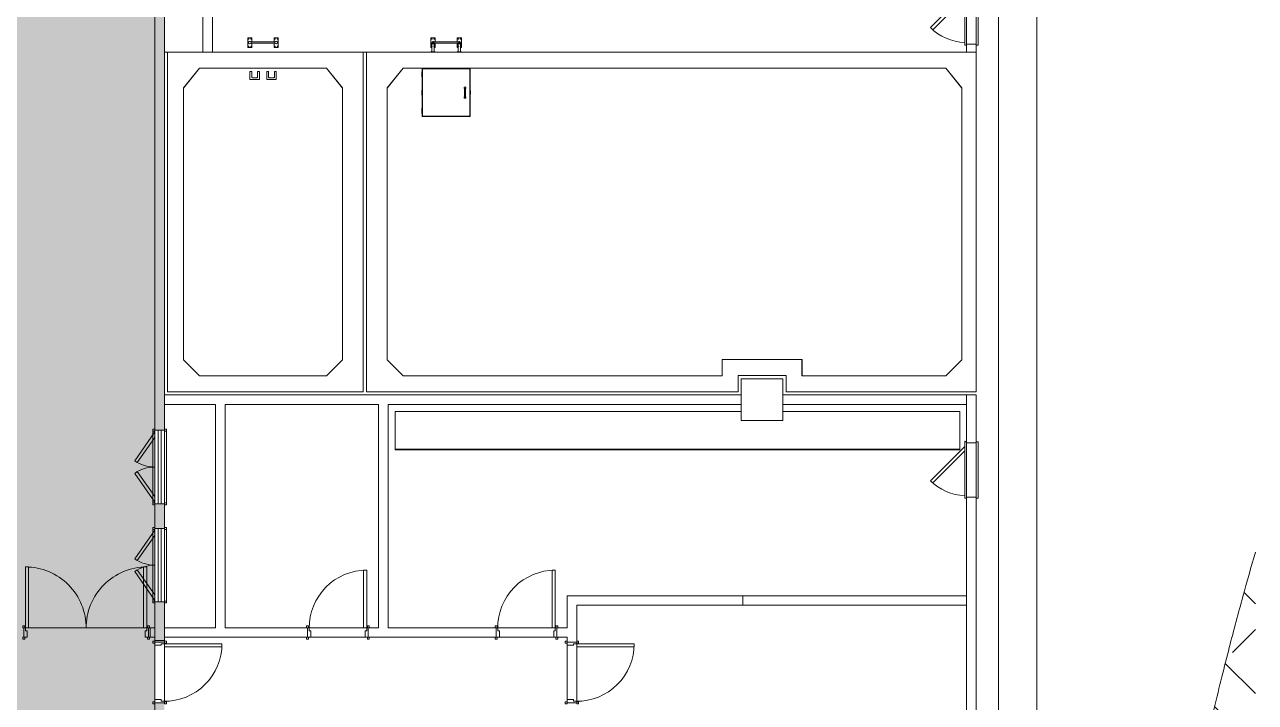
# Model space of a CAD drawing. Header units: millimetres. Extents: x -57519 to 497916, y -349472 to 446842.
# Drawn here: x 406212 to 425468, y 11290 to 21888 of the extents above; entities that cross this region are included whole.
import ezdxf

# ---------------------------------------------------------------- set-up
doc = ezdxf.new("R2010")
doc.units = ezdxf.units.MM
for name, color, linetype, lineweight in [('A-DETL-GENF', 92, 'Continuous', 5), ('A-DETL-THIN', 151, 'Continuous', 9), ('A-DOOR', 31, 'Continuous', 5), ('A-DOOR-FRAM', 31, 'Continuous', 5), ('A-FLOR', 192, 'Continuous', 5), ('A-FLOR-PATT', 8, 'Continuous', 5), ('A-GENM', 13, 'Continuous', 5), ('A-WALL', 113, 'Continuous', 20), ('A-WALL-PATT', 111, 'Continuous', 20), ('I-FURN', 30, 'Continuous', 5), ('S-COLS', 52, 'Continuous', 20)]:
    doc.layers.add(name, color=color, linetype=linetype, lineweight=lineweight)

# ---------------------------------------------------------------- blocks, each defined once
blk = doc.blocks.new('DLN-Double Door-AP - _AP09_ 1100 x 2100 _WH_-14591878-G_F SINGLE OCCUPANCY DIAGRAM')
at = {"layer": 'A-DOOR', "color": 253}
for p, q in [((575, 75), (-575, 75)), ((-575, 75), (-575, 25)), ((-575, 25), (-575, -25)), ((-575, 25), (575, 25)), ((575, 25), (575, 75)), ((575, -25), (575, 25)), ((-575, -25), (-575, -75)), ((-575, -25), (575, -25)), ((575, -75), (575, -25))]:
    blk.add_line(p, q, dxfattribs=at)
at = {"layer": 'A-DOOR', "color": 191}
for p, q in [((-575, -75), (575, -75)), ((-550, -75), (-99, -390)), ((-71, -350), (-463, -75)), ((71, -350), (463, -75)), ((550, -75), (99, -390)), ((-99, -390), (-71, -350)), ((99, -390), (71, -350))]:
    blk.add_line(p, q, dxfattribs=at)
for centre, start, end in [((-550, -75), 325, 359.9926), ((550, -75), 180.0074, 215)]:
    blk.add_arc(centre, 550, start, end, dxfattribs=at)
at = {"layer": 'A-DOOR-FRAM', "color": 253}
for p, q in [((-560, 105), (-590, 105)), ((-590, 105), (-590, 75)), ((-590, 75), (-575, 75)), ((-560, 75), (-560, 105)), ((560, 105), (-560, 105)), ((560, 105), (560, 75)), ((590, 105), (560, 105)), ((575, 75), (590, 75)), ((590, 75), (590, 105))]:
    blk.add_line(p, q, dxfattribs=at)
at = {"layer": 'A-DOOR-FRAM', "color": 191}
for p, q in [((-575, -75), (-590, -75)), ((-590, -75), (-590, -105)), ((-590, -105), (-560, -105)), ((-560, -105), (-560, -75)), ((-560, -105), (560, -105)), ((560, -75), (560, -105)), ((560, -105), (590, -105)), ((590, -75), (575, -75)), ((590, -105), (590, -75))]:
    blk.add_line(p, q, dxfattribs=at)
blk = doc.blocks.new('DLN-Double Door__X03_ - _M19_1900 x 2450 _WH_-V582-G_F SINGLE OCCUPANCY DIAGRAM')
at = {"layer": 'A-DOOR', "color": 191}
for p, q in [((-900, -75), (-950, -75)), ((-950, -75), (-950, -1025)), ((-900, -1025), (-900, -75)), ((900, -75), (950, -75)), ((900, -1025), (900, -75)), ((950, -75), (950, -1025)), ((-950, -1025), (-900, -1025)), ((950, -1025), (900, -1025))]:
    blk.add_line(p, q, dxfattribs=at)
for centre, start, end in [((-950, -75), 270, 0.5), ((950, -75), 179.5, 270)]:
    blk.add_arc(centre, 950, start, end, dxfattribs=at)
at = {"layer": 'A-DOOR-FRAM', "color": 191}
for p, q in [((-960, 105), (-990, 105)), ((-990, 105), (-990, 75)), ((-990, 75), (-975, 75)), ((-975, 75), (-960, 75)), ((-925, 75), (-975, 75)), ((-975, 75), (-975, -75)), ((-960, 75), (-960, 105)), ((-925, -25), (-925, 75)), ((925, 75), (925, -25)), ((975, 75), (925, 75)), ((990, 105), (960, 105)), ((960, 105), (960, 75)), ((960, 75), (975, 75)), ((975, 75), (990, 75)), ((975, -75), (975, 75)), ((990, 75), (990, 105)), ((-975, -75), (-990, -75)), ((-990, -75), (-990, -105)), ((-990, -105), (-960, -105)), ((-960, -75), (-975, -75)), ((-975, -75), (-950, -75)), ((-960, -105), (-960, -75)), ((-950, -75), (-950, -25)), ((-950, -25), (-925, -25)), ((925, -25), (950, -25)), ((950, -25), (950, -75)), ((950, -75), (975, -75)), ((975, -75), (960, -75)), ((960, -75), (960, -105)), ((960, -105), (990, -105)), ((990, -75), (975, -75)), ((990, -105), (990, -75))]:
    blk.add_line(p, q, dxfattribs=at)
blk = doc.blocks.new('DLN-Single Door__X01_ - _M05a_ 900 x 2450 _WH_-16935530-G_F SINGLE OCCUPANCY DIAGRAM')
at = {"layer": 'A-DOOR', "color": 253}
for p, q in [((-450, 975), (-400, 975)), ((-450, 75), (-450, 975)), ((-400, 975), (-400, 75)), ((-490, 105), (-460, 105)), ((-490, 75), (-490, 105)), ((-475, 75), (-490, 75)), ((-460, 75), (-475, 75)), ((-460, 105), (-460, 75)), ((-400, 75), (-450, 75)), ((460, 75), (460, 105)), ((460, 105), (490, 105)), ((475, 75), (460, 75)), ((490, 75), (475, 75)), ((490, 105), (490, 75)), ((-490, -75), (-475, -75)), ((-475, -75), (-460, -75)), ((460, -75), (475, -75)), ((475, -75), (490, -75))]:
    blk.add_line(p, q, dxfattribs=at)
at = {"layer": 'A-DOOR', "color": 191}
for p, q in [((-490, -105), (-490, -75)), ((-460, -105), (-490, -105)), ((-460, -75), (-460, -105)), ((460, -105), (460, -75)), ((490, -105), (460, -105)), ((490, -75), (490, -105))]:
    blk.add_line(p, q, dxfattribs=at)
at = {"layer": 'A-DOOR', "color": 253}
blk.add_arc((-450, 75), 900, 359.5, 90, dxfattribs=at)
at = {"layer": 'A-DOOR-FRAM', "color": 253}
for p, q in [((-475, 75), (-450, 75)), ((-475, -75), (-475, 75)), ((-450, 75), (-450, 25)), ((-450, 25), (-425, 25)), ((-425, 25), (-425, -75)), ((425, 25), (450, 25)), ((425, -75), (425, 25)), ((450, 75), (475, 75)), ((450, 25), (450, 75)), ((475, 75), (475, -75)), ((-425, -75), (-475, -75)), ((475, -75), (425, -75))]:
    blk.add_line(p, q, dxfattribs=at)
blk = doc.blocks.new('DLN-Single Door__X01_ - _M02_ 900 x 2450 _WH_-V590-G_F SINGLE OCCUPANCY DIAGRAM')
at = {"layer": 'A-DOOR', "color": 253}
for p, q in [((-460, 105), (-490, 105)), ((-490, 105), (-490, 75)), ((-490, 75), (-475, 75)), ((-475, 75), (-460, 75)), ((-460, 75), (-460, 105)), ((490, 105), (460, 105)), ((460, 105), (460, 75)), ((460, 75), (475, 75)), ((475, 75), (490, 75)), ((490, 75), (490, 105)), ((-475, -75), (-490, -75)), ((-490, -75), (-490, -105)), ((-490, -105), (-460, -105)), ((-460, -75), (-475, -75)), ((-460, -105), (-460, -75)), ((-400, -75), (-450, -75)), ((-450, -75), (-450, -975)), ((-400, -975), (-400, -75)), ((475, -75), (460, -75)), ((460, -75), (460, -105)), ((460, -105), (490, -105)), ((490, -75), (475, -75)), ((490, -105), (490, -75)), ((-450, -975), (-400, -975))]:
    blk.add_line(p, q, dxfattribs=at)
blk.add_arc((-450, -75), 900, 270, 0.5, dxfattribs=at)
at = {"layer": 'A-DOOR-FRAM', "color": 253}
for p, q in [((-425, 75), (-475, 75)), ((-475, 75), (-475, -75)), ((-425, -25), (-425, 75)), ((425, 75), (425, -25)), ((475, 75), (425, 75)), ((475, -75), (475, 75)), ((-475, -75), (-450, -75)), ((-450, -75), (-450, -25)), ((-450, -25), (-425, -25)), ((425, -25), (450, -25)), ((450, -25), (450, -75)), ((450, -75), (475, -75))]:
    blk.add_line(p, q, dxfattribs=at)
blk = doc.blocks.new('Walls 1 - Walls 1-3032194-G_F SINGLE OCCUPANCY DIAGRAM')
at = {"layer": 'A-WALL', "color": 253, "lineweight": 5}
for p, q in [((82149, 16147), (82149, 21457)), ((83158, 21457), (82149, 21457)), ((82149, 21457), (82149, 16147)), ((83570, 21457), (83223, 21457)), ((91689, 21457), (83635, 21457)), ((91539, 21457), (91689, 21457)), ((91689, 21457), (91689, 16147)), ((91689, 21457), (91689, 16147)), ((82474, 20897), (82724, 21207)), ((91214, 21207), (82724, 21207)), ((91214, 21207), (91464, 20897)), ((82474, 20897), (82474, 16647)), ((82474, 20897), (82474, 16647)), ((82474, 16647), (82474, 20897)), ((82474, 16647), (82474, 20897)), ((91464, 20897), (91464, 16647)), ((82724, 16397), (82474, 16647)), ((88964, 16649), (87714, 16649)), ((87714, 16649), (87714, 16397)), ((88964, 16397), (88964, 16649)), ((91464, 16647), (91214, 16397)), ((82724, 16397), (85039, 16397)), ((82724, 16397), (85039, 16397)), ((87714, 16397), (82724, 16397)), ((87714, 16397), (82724, 16397)), ((85639, 16397), (87714, 16397)), ((85639, 16397), (87714, 16397)), ((88714, 16399), (87964, 16399)), ((87964, 16399), (87964, 16147)), ((87964, 16147), (87964, 16399)), ((87964, 16399), (88714, 16399)), ((88714, 16147), (88714, 16399)), ((88714, 16399), (88714, 16147)), ((88964, 16397), (91214, 16397)), ((88964, 16397), (91214, 16397)), ((91214, 16397), (88964, 16397)), ((91214, 16397), (88964, 16397)), ((87964, 16147), (82149, 16147)), ((82149, 16147), (87964, 16147)), ((91689, 16147), (88714, 16147)), ((88714, 16147), (91689, 16147))]:
    blk.add_line(p, q, dxfattribs=at)
blk = doc.blocks.new('Walls 2 - Walls 2-3045088-G_F SINGLE OCCUPANCY DIAGRAM')
at = {"layer": 'A-WALL', "color": 253, "lineweight": 5}
for p, q in [((79039, 16147), (79039, 21457)), ((79039, 21457), (79039, 16147)), ((79039, 21457), (82099, 21457)), ((79589, 21457), (79739, 21457)), ((82099, 21457), (82099, 16147)), ((82099, 16147), (82099, 21457)), ((79289, 20897), (79539, 21207)), ((81524, 21207), (79539, 21207)), ((81524, 21207), (81774, 20897)), ((79289, 16647), (79289, 20897)), ((81774, 20897), (81774, 16647)), ((79539, 16397), (79289, 16647)), ((81774, 16647), (81524, 16397)), ((79539, 16397), (81524, 16397)), ((79539, 16397), (81524, 16397)), ((81524, 16397), (79539, 16397)), ((81524, 16397), (79539, 16397)), ((82099, 16147), (79039, 16147)), ((79039, 16147), (82099, 16147))]:
    blk.add_line(p, q, dxfattribs=at)
blk = doc.blocks.new('DLN-Single Door__X01_ - _M02a_ 900 x 2450 _WH_-V589-G_F SINGLE OCCUPANCY DIAGRAM')
at = {"layer": 'A-DOOR', "color": 253}
for p, q in [((-450, 975), (-400, 975)), ((-450, 75), (-450, 975)), ((-400, 975), (-400, 75)), ((-490, 105), (-460, 105)), ((-490, 75), (-490, 105)), ((-475, 75), (-490, 75)), ((-460, 75), (-475, 75)), ((-460, 105), (-460, 75)), ((-400, 75), (-450, 75)), ((460, 75), (460, 105)), ((460, 105), (490, 105)), ((475, 75), (460, 75)), ((490, 75), (475, 75)), ((490, 105), (490, 75)), ((-490, -75), (-475, -75)), ((-490, -105), (-490, -75)), ((-460, -105), (-490, -105)), ((-475, -75), (-460, -75)), ((-460, -75), (-460, -105)), ((460, -105), (460, -75)), ((460, -75), (475, -75)), ((490, -105), (460, -105)), ((475, -75), (490, -75)), ((490, -75), (490, -105))]:
    blk.add_line(p, q, dxfattribs=at)
blk.add_arc((-450, 75), 900, 359.5, 90, dxfattribs=at)
at = {"layer": 'A-DOOR-FRAM', "color": 253}
for p, q in [((-475, 75), (-450, 75)), ((-475, -75), (-475, 75)), ((-450, 75), (-450, 25)), ((-450, 25), (-425, 25)), ((-425, 25), (-425, -75)), ((425, 25), (450, 25)), ((425, -75), (425, 25)), ((450, 75), (475, 75)), ((450, 25), (450, 75)), ((475, 75), (475, -75)), ((-425, -75), (-475, -75)), ((475, -75), (425, -75))]:
    blk.add_line(p, q, dxfattribs=at)
blk = doc.blocks.new('DLN-Access Panel__AP01_ - _AP10_ 800 x 800 _WH_-16315458-G_F SINGLE OCCUPANCY DIAGRAM')
at = {"layer": 'A-DOOR', "color": 253}
for p, q in [((-440, 105), (440, 105)), ((-440, 75), (-440, 105)), ((440, 75), (-440, 75)), ((440, 105), (440, 75)), ((-440, -95), (-453, -95)), ((-453, -95), (-453, -100)), ((-453, -100), (-440, -100)), ((-440, -75), (440, -75)), ((-440, -105), (-440, -75)), ((440, -105), (-440, -105)), ((-370, -105), (166, -641)), ((201, -605), (-299, -105)), ((440, -75), (440, -105)), ((166, -641), (201, -605))]:
    blk.add_line(p, q, dxfattribs=at)
blk.add_arc((-400, -75), 800, 315, 357.8232, dxfattribs=at)
at = {"layer": 'A-DOOR-FRAM', "color": 253}
for p, q in [((-425, 75), (-425, -75)), ((425, 75), (425, -75))]:
    blk.add_line(p, q, dxfattribs=at)
blk = doc.blocks.new('DLN_ Water Tank Cat Ladder - DLN_ Water Tank Cat Ladder-15027034-G_F SINGLE OCCUPANCY DIAGRAM')
at = {"layer": 'A-GENM'}
for p, q in [((-239, 225), (-239, 75)), ((-174, 225), (-239, 225)), ((-230, 215), (-233, 210)), ((-233, 210), (-230, 205)), ((-224, 215), (-230, 215)), ((-230, 205), (-224, 205)), ((-221, 210), (-224, 215)), ((-224, 205), (-221, 210)), ((-189, 215), (-192, 210)), ((-192, 210), (-189, 205)), ((-183, 215), (-189, 215)), ((-189, 205), (-183, 205)), ((-180, 210), (-183, 215)), ((-183, 205), (-180, 210)), ((-174, 159), (-174, 225)), ((173, 225), (173, 159)), ((238, 225), (173, 225)), ((183, 215), (180, 210)), ((180, 210), (183, 205)), ((189, 215), (183, 215)), ((183, 205), (189, 205)), ((192, 210), (189, 215)), ((189, 205), (192, 210)), ((224, 215), (221, 210)), ((221, 210), (224, 205)), ((230, 215), (224, 215)), ((224, 205), (230, 205)), ((233, 210), (230, 215)), ((230, 205), (233, 210)), ((238, 75), (238, 225)), ((-239, 75), (-174, 75)), ((-230, 95), (-233, 90)), ((-233, 90), (-230, 85)), ((-224, 95), (-230, 95)), ((-230, 85), (-224, 85)), ((-221, 90), (-224, 95)), ((-224, 85), (-221, 90)), ((192, 160), (-192, 160)), ((-192, 140), (192, 140)), ((-189, 95), (-192, 90)), ((-192, 90), (-189, 85)), ((-183, 95), (-189, 95)), ((-189, 85), (-183, 85)), ((-180, 90), (-183, 95)), ((-183, 85), (-180, 90)), ((-174, 75), (-174, 141)), ((173, 141), (173, 75)), ((173, 75), (238, 75)), ((183, 95), (180, 90)), ((180, 90), (183, 85)), ((189, 95), (183, 95)), ((183, 85), (189, 85)), ((192, 90), (189, 95)), ((189, 85), (192, 90)), ((224, 95), (221, 90)), ((221, 90), (224, 85)), ((230, 95), (224, 95)), ((224, 85), (230, 85)), ((233, 90), (230, 95)), ((230, 85), (233, 90)), ((-177, -300), (-207, -300)), ((-207, -300), (-207, -420)), ((-177, -390), (-177, -300)), ((-57, -300), (-87, -300)), ((-87, -300), (-87, -390)), ((-57, -420), (-57, -300)), ((87, -300), (57, -300)), ((57, -300), (57, -420)), ((87, -390), (87, -300)), ((207, -300), (177, -300)), ((177, -300), (177, -390)), ((207, -420), (207, -300)), ((-197, -430), (-67, -430)), ((-97, -400), (-167, -400)), ((67, -430), (197, -430)), ((167, -400), (97, -400))]:
    blk.add_line(p, q, dxfattribs=at)
for centre, radius, start, end in [((-206, 150), 19, 90, 270), ((-206, 150), 19, 180, 270), ((-206, 150), 19, 120, 165), ((-206, 150), 19, 60, 105), ((-206, 150), 19, 270, 90), ((206, 150), 19, 90, 270), ((206, 150), 19, 75, 120), ((206, 150), 19, 270, 90), ((206, 150), 19, 270, 0), ((206, 150), 19, 15, 60), ((-197, -420), 10, 180, 270), ((-167, -390), 10, 180, 270), ((-97, -390), 10, 270, 0), ((-67, -420), 10, 270, 360), ((67, -420), 10, 180, 270), ((67, -420), 10, 210, 240), ((97, -390), 10, 180, 270), ((97, -390), 10, 180, 270), ((167, -390), 10, 270, 0), ((167, -390), 10, 270, 0), ((197, -420), 10, 270, 360), ((197, -420), 10, 300, 330)]:
    blk.add_arc(centre, radius, start, end, dxfattribs=at)
blk = doc.blocks.new('DLN_ Water Tank Cat Ladder_Low - DLN_ Water Tank Cat Ladder_Low-15029793-G_F SINGLE OCCUPANCY DIAGRAM')
at = {"layer": 'I-FURN'}
for p, q in [((-239, 225), (-239, 75)), ((-174, 225), (-239, 225)), ((-230, 215), (-233, 210)), ((-233, 210), (-230, 205)), ((-224, 215), (-230, 215)), ((-230, 205), (-224, 205)), ((-221, 210), (-224, 215)), ((-224, 205), (-221, 210)), ((-189, 215), (-192, 210)), ((-192, 210), (-189, 205)), ((-183, 215), (-189, 215)), ((-189, 205), (-183, 205)), ((-180, 210), (-183, 215)), ((-183, 205), (-180, 210)), ((-174, 159), (-174, 225)), ((173, 225), (173, 159)), ((238, 225), (173, 225)), ((183, 215), (180, 210)), ((180, 210), (183, 205)), ((189, 215), (183, 215)), ((183, 205), (189, 205)), ((192, 210), (189, 215)), ((189, 205), (192, 210)), ((224, 215), (221, 210)), ((221, 210), (224, 205)), ((230, 215), (224, 215)), ((224, 205), (230, 205)), ((233, 210), (230, 215)), ((230, 205), (233, 210)), ((238, 75), (238, 225)), ((-239, 75), (-224, 75)), ((-239, 6), (-174, 6)), ((-239, 6), (-239, 0)), ((-174, 0), (-239, 0)), ((-230, 95), (-233, 90)), ((-233, 90), (-230, 85)), ((-232, 10), (-229, 10)), ((-232, 10), (-229, 10)), ((-232, 6), (-232, 10)), ((-232, 6), (-232, 10)), ((-224, 95), (-230, 95)), ((-230, 85), (-224, 85)), ((-229, 10), (-223, 10)), ((-229, 10), (-223, 10)), ((-229, 6), (-229, 10)), ((-229, 6), (-229, 10)), ((-229, 6), (-229, 10)), ((-229, 6), (-229, 10)), ((-225, 75), (-225, 6)), ((-221, 90), (-224, 95)), ((-224, 85), (-221, 90)), ((-223, 10), (-221, 10)), ((-223, 10), (-223, 6)), ((-223, 6), (-223, 10)), ((-221, 6), (-221, 10)), ((-207, 140), (-207, 160)), ((207, 160), (-207, 160)), ((-207, 140), (207, 140)), ((-189, 95), (-192, 90)), ((-192, 90), (-189, 85)), ((-191, 10), (-189, 10)), ((-191, 6), (-191, 10)), ((-183, 95), (-189, 95)), ((-189, 85), (-183, 85)), ((-189, 10), (-183, 10)), ((-189, 10), (-183, 10)), ((-189, 10), (-189, 6)), ((-189, 6), (-189, 10)), ((-188, 75), (-174, 75)), ((-187, 6), (-187, 75)), ((-180, 90), (-183, 95)), ((-183, 85), (-180, 90)), ((-183, 10), (-180, 10)), ((-183, 10), (-180, 10)), ((-183, 6), (-183, 10)), ((-183, 6), (-183, 10)), ((-183, 6), (-183, 10)), ((-183, 6), (-183, 10)), ((-180, 6), (-180, 10)), ((-180, 6), (-180, 10)), ((-174, 75), (-174, 141)), ((-174, 6), (-174, 0)), ((173, 141), (173, 75)), ((173, 75), (188, 75)), ((173, 6), (238, 6)), ((173, 6), (173, 0)), ((238, 0), (173, 0)), ((183, 95), (180, 90)), ((180, 90), (183, 85)), ((180, 10), (183, 10)), ((180, 10), (183, 10)), ((180, 10), (180, 6)), ((180, 10), (180, 6)), ((189, 95), (183, 95)), ((183, 85), (189, 85)), ((183, 10), (189, 10)), ((183, 10), (189, 10)), ((183, 10), (183, 6)), ((183, 10), (183, 6)), ((183, 10), (183, 6)), ((183, 10), (183, 6)), ((187, 75), (187, 6)), ((192, 90), (189, 95)), ((189, 85), (192, 90)), ((189, 10), (191, 10)), ((189, 10), (189, 6)), ((189, 6), (189, 10)), ((191, 10), (191, 6)), ((207, 160), (207, 140)), ((224, 95), (221, 90)), ((221, 90), (224, 85)), ((221, 10), (223, 10)), ((221, 10), (221, 6)), ((223, 10), (229, 10)), ((223, 10), (229, 10)), ((223, 10), (223, 6)), ((223, 6), (223, 10)), ((230, 95), (224, 95)), ((224, 85), (230, 85)), ((224, 75), (238, 75)), ((225, 6), (225, 75)), ((229, 10), (232, 10)), ((229, 10), (232, 10)), ((229, 10), (229, 6)), ((229, 10), (229, 6)), ((229, 10), (229, 6)), ((229, 10), (229, 6)), ((233, 90), (230, 95)), ((230, 85), (233, 90)), ((232, 10), (232, 6)), ((232, 10), (232, 6)), ((238, 6), (238, 0)), ((-380, -307), (-380, -387)), ((-375, -1007), (-375, -257)), ((-375, -257), (375, -257)), ((-375, -307), (-370, -307)), ((-375, -307), (-375, -387)), ((-370, -387), (-370, -307)), ((-370, -307), (-370, -387)), ((-368, -1000), (-368, -263)), ((-368, -263), (368, -263)), ((368, -263), (368, -1000)), ((375, -257), (375, -607)), ((-370, -387), (-375, -387)), ((285, -577), (285, -687)), ((305, -687), (305, -577)), ((-380, -592), (-380, -672)), ((-375, -592), (-370, -592)), ((-375, -592), (-375, -672)), ((-370, -672), (-375, -672)), ((-370, -672), (-370, -592)), ((-370, -592), (-370, -672)), ((370, -657), (370, -607)), ((370, -607), (375, -607)), ((370, -657), (375, -657)), ((375, -607), (375, -657)), ((375, -657), (375, -607)), ((375, -607), (380, -607)), ((375, -657), (380, -657)), ((375, -657), (375, -1007)), ((380, -607), (380, -657)), ((-380, -877), (-380, -957)), ((-375, -877), (-370, -877)), ((-375, -877), (-375, -957)), ((-370, -957), (-375, -957)), ((-370, -957), (-370, -877)), ((-370, -877), (-370, -957)), ((375, -1007), (-375, -1007)), ((368, -1000), (-368, -1000))]:
    blk.add_line(p, q, dxfattribs=at)
at = {"layer": 'I-FURN', "flags": 128}
for points in [[(-225, 150), (-225, 144), (-225, 126), (-225, 100), (-225, 75)], [(-187, 75), (-187, 105), (-187, 130), (-187, 146), (-187, 150)], [(187, 150), (187, 144), (187, 126), (187, 100), (187, 75)], [(225, 75), (225, 105), (225, 130), (225, 146), (225, 150)], [(285, -557), (285, -563), (285, -577)], [(305, -577), (305, -562), (305, -557)], [(285, -687), (285, -701), (285, -707)], [(305, -707), (305, -700), (305, -687)]]:
    blk.add_lwpolyline(points, dxfattribs=at)
at = {"layer": 'I-FURN'}
for centre, radius, start, end in [((-206, 150), 19, 30, 180), ((-206, 150), 19, 180, 330), ((206, 150), 19, 0, 150), ((206, 150), 19, 210, 0), ((295, -557), 15, 0, 180), ((295, -557), 15, 180, 360), ((295, -707), 15, 360, 180), ((295, -707), 15, 180, 360)]:
    blk.add_arc(centre, radius, start, end, dxfattribs=at)

msp = doc.modelspace()

# ---------------------------------------------------------------- hatches: boundary and pattern name
at = {"layer": 'A-DETL-GENF', "transparency": 33554585}
h = msp.add_hatch(color=201, dxfattribs=at)
h.paths.add_polyline_path([(378712.3, -2142.5), (378712.3, 5707.5), (408249.8, 5707.5), (408249.8, 31607.5), (411824.8, 31607.5), (411824.8, 28857.5), (414124.8, 28857.5), (414124.8, 34332.5), (417674.8, 34332.5), (417674.8, 35647.5), (420699.8, 35647.5), (420699.8, 52157.5), (392454.3, 52157.5), (392454.3, 45782.5), (382199.8, 45782.5), (382199.8, 52157.5), (367049.8, 52157.5), (367049.8, 5707.5), (368349.8, 5707.5), (368349.8, 3222.2), (374112.3, -1265.4), (374112.3, -2142.5), (376972.2, -2142.5)], flags=0)
h.paths.add_polyline_path([(370849.8, 8157.5), (370849.8, 9357.5), (369649.8, 9357.5), (369649.8, 15624.2), (370889.8, 15624.2), (370889.8, 9397.5), (371149.8, 9397.5), (371149.8, 8157.5)], flags=0)
h.paths.add_polyline_path([(388124.8, 8157.5), (388124.8, 9397.5), (389899.8, 9397.5), (389899.8, 8157.5)], flags=0)
h.paths.add_polyline_path([(382791.7, 8157.5), (382352.3, 8157.5), (382352.3, 9397.5), (387324.8, 9397.5), (387324.8, 8157.5), (386671.4, 8157.5)], flags=0)
h.paths.add_polyline_path([(404599.8, 8157.5), (396937.3, 8157.5), (396937.3, 9397.5), (404599.8, 9397.5), (404599.8, 8571.4)], flags=0)
h.paths.add_polyline_path([(394430.7, 8157.5), (392899.8, 8157.5), (392899.8, 9397.5), (396137.3, 9397.5), (396137.3, 8157.5)], flags=0)
h.paths.add_polyline_path([(405799.8, 12397.5), (404559.8, 12397.5), (404559.8, 15624.2), (405799.8, 15624.2), (405799.8, 12969.9)], flags=0)
h.paths.add_polyline_path([(370889.8, 16424.2), (369649.8, 16424.2), (369649.8, 23040.8), (370889.8, 23040.8), (370889.8, 17368.3)], flags=0)
h.paths.add_polyline_path([(404559.8, 16424.2), (404559.8, 23040.8), (405799.8, 23040.8), (405799.8, 16424.2)], flags=0)
h.paths.add_polyline_path([(369649.8, 23840.8), (369649.8, 30107.5), (370849.8, 30107.5), (370849.8, 31307.5), (371149.8, 31307.5), (371149.8, 30107.5), (370889.8, 30107.5), (370889.8, 23840.8)], flags=0)
h.paths.add_polyline_path([(404559.8, 23840.8), (404559.8, 27067.5), (405799.8, 27067.5), (405799.8, 23840.8)], flags=0)
h.paths.add_polyline_path([(388124.8, 30067.5), (388124.8, 31307.5), (389399.8, 31307.5), (389399.8, 30067.5)], flags=0)
h.paths.add_polyline_path([(373449.8, 30067.5), (373449.8, 31307.5), (378512.3, 31307.5), (378512.3, 30067.5), (375032.4, 30067.5)], flags=0)
h.paths.add_polyline_path([(386671.4, 30067.5), (382349.8, 30067.5), (382349.8, 31307.5), (387324.8, 31307.5), (387324.8, 30067.5)], flags=0)
h.paths.add_polyline_path([(394430.7, 30067.5), (392399.8, 30067.5), (392399.8, 31307.5), (396137.3, 31307.5), (396137.3, 30067.5)], flags=0)
h.paths.add_polyline_path([(402190, 30067.5), (396937.3, 30067.5), (396937.3, 31307.5), (404599.8, 31307.5), (404599.8, 30067.5), (404129.8, 30067.5)], flags=0)
h.paths.add_polyline_path([(407299.8, 35797.5), (407299.8, 36247.5), (408249.8, 36247.5), (408249.8, 35797.5), (408009.5, 35797.5)], flags=0)
h.paths.add_polyline_path([(412649.8, 35797.5), (412649.8, 37247.5), (415649.8, 37247.5), (415649.8, 35797.5), (413829, 35797.5)], flags=0)
h.paths.add_polyline_path([(412649.8, 37397.5), (412649.8, 37897.5), (418299.8, 37897.5), (418299.8, 37397.5), (412859.1, 37397.5)], flags=0)
h.paths.add_polyline_path([(408979.4, 37847.5), (408399.8, 37847.5), (408399.8, 38327.5), (410749.8, 38327.5), (410749.8, 37847.5), (409949.3, 37847.5)], flags=0)
h.paths.add_polyline_path([(381599.8, 37907.5), (381599.8, 39557.5), (382049.8, 39557.5), (382049.8, 37907.5), (381821.8, 37907.5)], flags=0)
h.paths.add_polyline_path([(406069.7, 38657.5), (404849.8, 38657.5), (404849.8, 49957.5), (408249.8, 49957.5), (408249.8, 38657.5), (408009.5, 38657.5)], flags=0)
h.paths.add_polyline_path([(370182.8, 40207.5), (369149.8, 40207.5), (369149.8, 40707.5), (370699.8, 40707.5), (370699.8, 40207.5)], flags=0)
h.paths.add_polyline_path([(381599.8, 40257.5), (381599.8, 42757.5), (382049.8, 42757.5), (382049.8, 40257.5), (381821.8, 40257.5)], flags=0)
h.paths.add_polyline_path([(414798.9, 42697.5), (410674.8, 42697.5), (410674.8, 43197.5), (418349.8, 43197.5), (418349.8, 42697.5), (415768.8, 42697.5)], flags=0)
h.paths.add_polyline_path([(377289.8, 42907.5), (375749.8, 42907.5), (375749.8, 43407.5), (377289.8, 43407.5), (377289.8, 43209.2)], flags=0)
h.paths.add_polyline_path([(382049.8, 46907.5), (379399.8, 46907.5), (379399.8, 52007.5), (382049.8, 52007.5), (382049.8, 47057.9)], flags=0)
h.paths.add_polyline_path([(410919.2, 47837.5), (410674.8, 47837.5), (410674.8, 48337.5), (418349.8, 48337.5), (418349.8, 47837.5), (411404.2, 47837.5)], flags=0)
h.paths.add_polyline_path([(408399.8, 50107.5), (408399.8, 52007.5), (408849.8, 52007.5), (408849.8, 50107.5)], flags=0)
at = {"layer": 'A-FLOR-PATT'}
h = msp.add_hatch(dxfattribs=at)
h.set_pattern_fill('FP_830', color=253, style=0, pattern_type=2)
h.set_pattern_definition([(45, (329410.6, 0), (2e-13, 2245.064), [1587.5, -1587.5]), (45, (328989.6, 421), (2e-13, 2245.064), [1587.5, -1587.5]), (45, (328568.7, 841.9), (2e-13, 2245.064), [1587.5, -1587.5]), (135, (328568.7, 1122.6), (-2245.064, 2e-13), [1587.5, -1587.5]), (135, (328989.6, 1543.5), (-2245.064, 2e-13), [1587.5, -1587.5]), (135, (329410.6, 1964.4), (-2245.064, 2e-13), [1587.5, -1587.5])])
h.paths.add_polyline_path([(424890.9, 4819.9), (425467.9, 4896.3), (425467.1, 13636.9), (425236.6, 12815.1), (425041, 12075.9), (424850, 11307.7), (424659.2, 10490.6), (424522.3, 9858), (424434.5, 9399.4), (424378.2, 9041.9), (424334.1, 8687.1), (424307.3, 8385.3), (424294.9, 8093.9), (424295, 7863.5), (424308, 7606.2), (424331.1, 7371.1), (424367, 7126.7), (424414.9, 6878.1), (424453.2, 6732.1), (424539.1, 6464.7), (424676.6, 6076.6), (424799.5, 5716.8), (424843, 5559.9), (424876.2, 5397.3), (424895.6, 5247.4), (424901.5, 5111.3), (424898.5, 4950.2), (424895.5, 4890.6)], flags=0)
at = {"layer": 'A-WALL-PATT', "transparency": 33554432}
h = msp.add_hatch(color=133, dxfattribs=at)
h.paths.add_polyline_path([(408277.3, 5632.5), (408349.8, 5632.5), (408349.8, 5757.5), (408399.8, 5757.5), (408399.8, 11282.5), (408249.8, 11282.5), (408249.8, 5632.5), (408268.4, 5632.5)], flags=0)
h.paths.add_polyline_path([(408399.8, 12232.5), (408399.8, 12860), (408249.8, 12860), (408249.8, 12232.5)], flags=0)
h.paths.add_polyline_path([(408349.8, 14010), (408399.8, 14010), (408399.8, 14395), (408249.8, 14395), (408249.8, 14010), (408299.8, 14010)], flags=0)
h.paths.add_polyline_path([(408399.8, 15545), (408399.8, 22508), (408249.8, 22508), (408249.8, 15545), (408349.8, 15545)], flags=0)
h.paths.add_polyline_path([(408249.8, 23658), (408399.8, 23658), (408399.8, 24232.5), (408249.8, 24232.5), (408249.8, 23673)], flags=0)
h.paths.add_polyline_path([(408249.8, 25182.5), (408399.8, 25182.5), (408399.8, 30607.5), (408249.8, 30607.5), (408249.8, 25615.4)], flags=0)
h = msp.add_hatch(color=133, dxfattribs=at)
h.paths.add_polyline_path([(408149.8, 12307.5), (408249.8, 12307.5), (408249.8, 12457.5), (408149.8, 12457.5), (408149.8, 12420.1)], flags=0)
h.paths.add_polyline_path([(406199.8, 12307.5), (406199.8, 12457.5), (406099.8, 12457.5), (406099.8, 12307.5)], flags=0)

# ---------------------------------------------------------------- linework, layer by layer
at = {"layer": 'A-DETL-THIN', "lineweight": 5}
msp.add_line((408249.8, 5707.5), (408249.8, 31607.5), dxfattribs=at)
at = {"layer": 'A-FLOR'}
for p, q in [((408999.8, 21457.5), (408999.8, 23957.5)), ((408249.8, 15560), (408249.8, 22493)), ((408399.8, 21457.5), (408999.8, 21457.5)), ((409149.8, 21457.5), (412583, 21457.5)), ((412619.7, 21457.5), (412995, 21457.5)), ((413031.7, 21457.5), (420949.8, 21457.5)), ((408949.8, 21207.5), (408699.8, 20897.5)), ((410934.8, 21207.5), (408949.8, 21207.5)), ((411184.8, 20897.5), (410934.8, 21207.5)), ((412134.8, 21207.5), (411884.8, 20897.5)), ((420624.8, 21207.5), (412134.8, 21207.5)), ((420874.8, 20897.5), (420624.8, 21207.5)), ((408699.8, 20897.5), (408699.8, 16647.5)), ((411184.8, 16647.5), (411184.8, 20897.5)), ((411884.8, 20897.5), (411884.8, 16647.5)), ((420874.8, 16647.5), (420874.8, 20897.5)), ((408699.8, 16647.5), (408949.8, 16397.5)), ((410934.8, 16397.5), (411184.8, 16647.5)), ((411884.8, 16647.5), (412134.8, 16397.5)), ((417124.8, 16397.5), (417124.8, 16649.2)), ((417124.8, 16649.2), (418374.8, 16649.2)), ((418374.8, 16649.2), (418374.8, 16397.5)), ((420624.8, 16397.5), (420874.8, 16647.5)), ((408949.8, 16397.5), (410934.8, 16397.5)), ((412134.8, 16397.5), (417124.8, 16397.5)), ((418374.8, 16397.5), (420624.8, 16397.5)), ((409199.8, 15947.5), (408399.8, 15947.5)), ((411749.8, 15947.5), (409349.8, 15947.5)), ((417424.8, 15947.5), (411899.8, 15947.5)), ((417424.8, 15839.5), (417424.8, 15947.5)), ((418074.8, 15947.5), (418074.8, 15839.5)), ((420949.8, 15347.5), (420949.8, 15947.5)), ((420949.8, 12957.5), (420949.8, 14497.5)), ((408249.8, 14025), (408249.8, 14380)), ((408399.8, 14380), (408399.8, 14025)), ((414699.8, 12957.5), (420949.8, 12957.5)), ((408249.8, 12457.5), (408249.8, 12845)), ((420949.8, 12807.5), (414849.8, 12807.5)), ((414849.8, 12807.5), (414849.8, 12247.5)), ((406224.8, 12457.5), (408124.8, 12457.5)), ((408249.8, 12457.5), (408164.8, 12457.5)), ((408174.8, 12420.1), (408174.8, 12457.5)), ((408174.8, 12307.5), (408174.8, 12420)), ((409349.8, 12457.5), (410624.8, 12457.5)), ((410654.8, 12457.5), (411574.8, 12457.5)), ((411604.8, 12457.5), (411749.8, 12457.5)), ((411899.8, 12457.5), (413574.8, 12457.5)), ((413604.8, 12457.5), (414514.8, 12457.5)), ((414554.8, 12457.5), (414699.8, 12457.5)), ((408249.8, 12307.5), (408174.8, 12307.5)), ((408399.8, 12257.5), (408249.8, 12257.5)), ((408249.8, 11332.5), (408249.8, 12182.5)), ((410624.8, 12307.5), (408399.8, 12307.5)), ((411539.8, 12307.5), (410689.8, 12307.5)), ((414489.8, 12307.5), (413639.8, 12307.5)), ((414699.8, 12307.5), (414554.8, 12307.5)), ((414699.8, 12247.5), (414699.8, 12307.5)), ((414699.8, 11297.5), (414699.8, 12217.5)), ((414849.8, 12207.5), (414849.8, 11307.5))]:
    msp.add_line(p, q, dxfattribs=at)
at = {"layer": 'A-FLOR', "color": 253}
msp.add_open_spline([(424890.9, 4819.9), (424900.5, 4956.9), (424902.9, 5099.6), (424899, 5210.8), (424891.7, 5294.1), (424874.3, 5418.1), (424838.4, 5586.9), (424796, 5734.5), (424681.2, 6067.8), (424564.9, 6382.3), (424460.8, 6702.4), (424412.8, 6869.8), (424349, 7216.5), (424310.4, 7530.5), (424294.9, 7826), (424291.6, 8013.1), (424301.6, 8300.7), (424315.8, 8535.9), (424369.9, 9004.9), (424434.7, 9414.7), (424518.7, 9847.3), (424622.5, 10336.2), (424835.6, 11259.7), (425057.1, 12149), (425264, 12921.6), (425400.3, 13404.9), (425467.9, 13639.9)], degree=3, knots=[-129.0077423, -129.0077423, -129.0077423, -129.0077423, -128.5799775, -128.2110195, -127.861138, -127.4442102, -126.9508173, -126.2089596, -125.289285, -124.1695397, -123.2448038, -122.3012535, -121.3797012, -120.3250828, -119.4512491, -118.6087429, -117.8321531, -116.7439619, -115.5168852, -114.0655926, -112.5841572, -110.5201242, -107.9361103, -104.9840031, -102.1929498, -99.6983792, -99.6983792, -99.6983792, -99.6983792], dxfattribs=at)
at = {"layer": 'A-GENM', "color": 253}
for p, q in [((412007.8, 15249.5), (412007.8, 15839.5)), ((412007.8, 15839.5), (417424.8, 15839.5)), ((418074.8, 15839.5), (420841.8, 15839.5)), ((420841.8, 15839.5), (420841.8, 15249.5)), ((412007.8, 15239.5), (412007.8, 15249.5)), ((420841.8, 15249.5), (412007.8, 15249.5)), ((412007.8, 15239.5), (420841.8, 15239.5)), ((420841.8, 15249.5), (420841.8, 15239.5))]:
    msp.add_line(p, q, dxfattribs=at)
at = {"layer": 'A-WALL', "lineweight": 18}
for p, q in [((421449.8, 5257.5), (421449.8, 31607.5)), ((422049.8, 31007.5), (422049.8, 4657.5))]:
    msp.add_line(p, q, dxfattribs=at)
at = {"layer": 'A-WALL', "color": 253, "lineweight": 5}
for p, q in [((409149.8, 21457.5), (409149.8, 23957.5)), ((408399.8, 15560), (408399.8, 22493)), ((420949.8, 21567.5), (420949.8, 21457.5)), ((421099.8, 21457.5), (421099.8, 21567.5)), ((408999.8, 21457.5), (409149.8, 21457.5)), ((421099.8, 21457.5), (420949.8, 21457.5)), ((408399.8, 16097.5), (417424.8, 16097.5)), ((417424.8, 16097.5), (417424.8, 15947.5)), ((418074.8, 16097.5), (421099.8, 16097.5)), ((418074.8, 16097.5), (418074.8, 15947.5)), ((420949.8, 16097.5), (420949.8, 15947.5)), ((421099.8, 15362.5), (421099.8, 16097.5)), ((409199.8, 12457.5), (409199.8, 15947.5)), ((409349.8, 15947.5), (409349.8, 12457.5)), ((411749.8, 12457.5), (411749.8, 15947.5)), ((411899.8, 15947.5), (411899.8, 12457.5)), ((420949.8, 15947.5), (418074.8, 15947.5)), ((408399.8, 15545), (408249.8, 15545)), ((421099.8, 14497.5), (420949.8, 14497.5)), ((421099.8, 14482.5), (421099.8, 5607.5)), ((408249.8, 14395), (408399.8, 14395)), ((408399.8, 14010), (408249.8, 14010)), ((414699.8, 12957.5), (414699.8, 12457.5)), ((417449.8, 12807.5), (417449.8, 12957.5)), ((420949.8, 12957.5), (420949.8, 9057.5)), ((408249.8, 12860), (408399.8, 12860)), ((408399.8, 12845), (408399.8, 12232.5)), ((408399.8, 12457.5), (409199.8, 12457.5)), ((410624.8, 12457.5), (410639.8, 12457.5)), ((410639.8, 12457.5), (410639.8, 12307.5)), ((411604.8, 12457.5), (411589.8, 12457.5)), ((411589.8, 12457.5), (411589.8, 12307.5)), ((413589.8, 12457.5), (413574.8, 12457.5)), ((413589.8, 12457.5), (413589.8, 12307.5)), ((414554.8, 12457.5), (414539.8, 12457.5)), ((414539.8, 12457.5), (414539.8, 12307.5)), ((408399.8, 12232.5), (408249.8, 12232.5)), ((408399.8, 12207.5), (408399.8, 11307.5)), ((410624.8, 12307.5), (410639.8, 12307.5)), ((411589.8, 12307.5), (413589.8, 12307.5)), ((414554.8, 12307.5), (414539.8, 12307.5)), ((414699.8, 12247.5), (414699.8, 12232.5)), ((414849.8, 12232.5), (414699.8, 12232.5)), ((414849.8, 12247.5), (414849.8, 12232.5))]:
    msp.add_line(p, q, dxfattribs=at)
at = {"layer": 'A-WALL', "color": 191, "lineweight": 5}
for p, q in [((408164.8, 12457.5), (408149.8, 12457.5)), ((408149.8, 12457.5), (408149.8, 12307.5)), ((408174.8, 12307.5), (408149.8, 12307.5)), ((408249.8, 12307.5), (408249.8, 12232.5))]:
    msp.add_line(p, q, dxfattribs=at)
at = {"layer": 'S-COLS', "color": 53}
for p, q in [((418074.8, 16349.2), (417424.8, 16349.2)), ((417424.8, 16349.2), (417424.8, 15699.2)), ((418074.8, 15699.2), (418074.8, 16349.2)), ((418074.8, 15699.2), (417424.8, 15699.2))]:
    msp.add_line(p, q, dxfattribs=at)

# ---------------------------------------------------------------- block references
at = {"layer": 'A-DOOR', "color": 253}
for name, p, rotation in [('DLN-Access Panel__AP01_ - _AP10_ 800 x 800 _WH_-16315458-G_F SINGLE OCCUPANCY DIAGRAM', (421024.8, 22007.5), 270), ('DLN-Double Door-AP - _AP09_ 1100 x 2100 _WH_-14591878-G_F SINGLE OCCUPANCY DIAGRAM', (408324.8, 14970), 270), ('DLN-Access Panel__AP01_ - _AP10_ 800 x 800 _WH_-16315458-G_F SINGLE OCCUPANCY DIAGRAM', (421024.8, 14922.5), 270), ('DLN-Double Door-AP - _AP09_ 1100 x 2100 _WH_-14591878-G_F SINGLE OCCUPANCY DIAGRAM', (408324.8, 13435), 270), ('DLN-Single Door__X01_ - _M02_ 900 x 2450 _WH_-V590-G_F SINGLE OCCUPANCY DIAGRAM', (411114.8, 12382.5), 180), ('DLN-Single Door__X01_ - _M02_ 900 x 2450 _WH_-V590-G_F SINGLE OCCUPANCY DIAGRAM', (414064.8, 12382.5), 180), ('DLN-Single Door__X01_ - _M05a_ 900 x 2450 _WH_-16935530-G_F SINGLE OCCUPANCY DIAGRAM', (408324.8, 11757.5), 270), ('DLN-Single Door__X01_ - _M02a_ 900 x 2450 _WH_-V589-G_F SINGLE OCCUPANCY DIAGRAM', (414774.8, 11757.5), 270)]:
    msp.add_blockref(name, p, dxfattribs=dict(at, rotation=rotation))
at = {"layer": 'A-DOOR', "color": 191, "rotation": 180}
msp.add_blockref('DLN-Double Door__X03_ - _M19_1900 x 2450 _WH_-V582-G_F SINGLE OCCUPANCY DIAGRAM', (407174.8, 12382.5), dxfattribs=at)
at = {"layer": 'A-GENM'}
msp.add_blockref('DLN_ Water Tank Cat Ladder - DLN_ Water Tank Cat Ladder-15027034-G_F SINGLE OCCUPANCY DIAGRAM', (409942.3, 21457.5), dxfattribs=at)
at = {"layer": 'A-WALL', "color": 253, "lineweight": 5}
for name in ['Walls 2 - Walls 2-3045088-G_F SINGLE OCCUPANCY DIAGRAM', 'Walls 1 - Walls 1-3032194-G_F SINGLE OCCUPANCY DIAGRAM']:
    msp.add_blockref(name, (329410.6, 0), dxfattribs=at)
at = {"layer": 'I-FURN'}
msp.add_blockref('DLN_ Water Tank Cat Ladder_Low - DLN_ Water Tank Cat Ladder_Low-15029793-G_F SINGLE OCCUPANCY DIAGRAM', (412807.3, 21457.5), dxfattribs=at)

doc.saveas('drawing.dxf')
